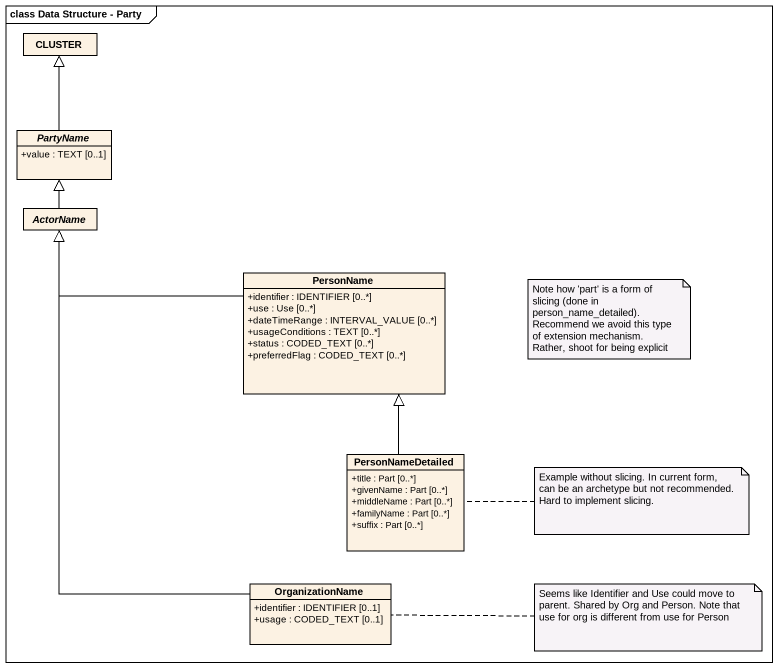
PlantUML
@startuml
mainframe class Data Structure - Party
hide circle
hide empty members
skinparam classAttributeIconSize 0
class CLUSTER
abstract class PartyName {
  +value : TEXT [0..1]
}
abstract class ActorName
class PersonName {
  +identifier : IDENTIFIER [0..*]
  +use : Use [0..*]
  +dateTimeRange : INTERVAL_VALUE [0..*]
  +usageConditions : TEXT [0..*]
  +status : CODED_TEXT [0..*]
  +preferredFlag : CODED_TEXT [0..*]
}
class PersonNameDetailed {
  +title : Part [0..*]
  +givenName : Part [0..*]
  +middleName : Part [0..*]
  +familyName : Part [0..*]
  +suffix : Part [0..*]
}
class OrganizationName {
  +identifier : IDENTIFIER [0..1]
  +usage : CODED_TEXT [0..1]
}
PartyName -up-|> CLUSTER
ActorName -up-|> PartyName
PersonName -left-|> ActorName
PersonNameDetailed -up-|> PersonName
OrganizationName -up-|> ActorName
note as N1
  Note how 'part' is a form of slicing (done in person_name_detailed). Recommend we avoid this type of extension mechanism. Rather, shoot for being explicit
end note
note right of PersonNameDetailed : Example without slicing. In current form, can be an archetype but not recommended. Hard to implement slicing.
note right of OrganizationName : Seems like Identifier and Use could move to parent. Shared by Org and Person. Note that use for org is different from use for Person
@enduml
